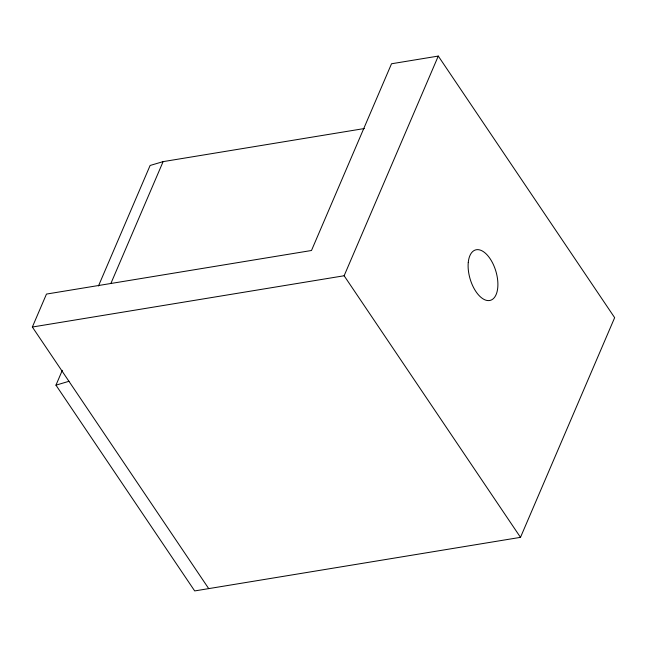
<?xml version="1.0" encoding="UTF-8"?>
<svg xmlns="http://www.w3.org/2000/svg" width="647" height="647" viewBox="0 0 647 647"><rect width="100%" height="100%" fill="white"/><g stroke="black" fill="none" stroke-linecap="round" stroke-linejoin="round"><path stroke-width="0.97" d="M208.714 588.616L32.35 327.026L46.471 294.078L311.49 250.494L391.524 63.762L438.286 56.071L614.65 317.669L520.495 537.35L194.682 590.929L55.957 385.159L62.314 370.327M98.465 285.974L150.112 165.47L163.109 161.629L364.358 128.535M110.944 283.329L163.109 161.629M520.495 537.35L344.131 275.759L438.286 56.071M55.957 385.159L68.946 381.309M32.35 327.026L344.131 275.759M468.266 262.423A26.284 13.45 73.5 0 0 488.477 300.604A26.284 13.45 73.5 0 0 492.254 262.31A26.284 13.45 73.5 0 0 468.266 262.423"/></g></svg>
